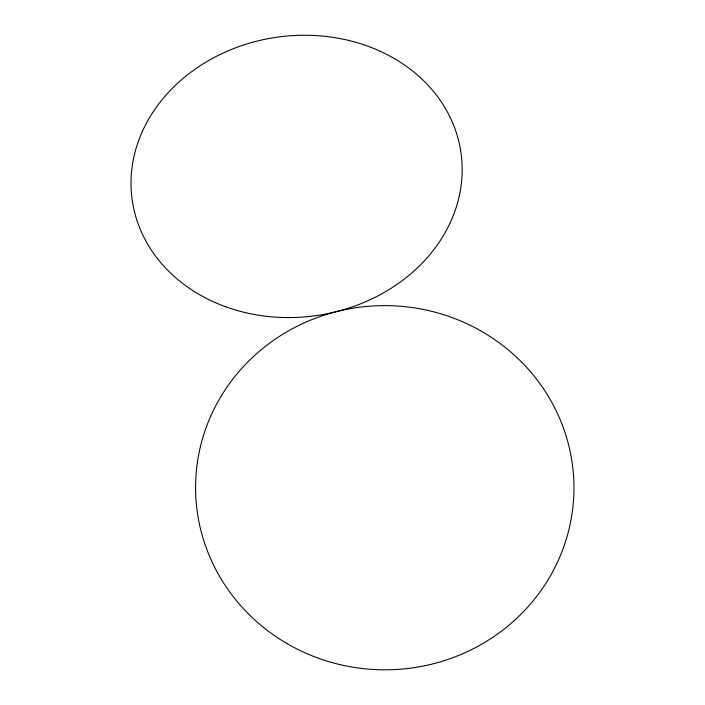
<?xml version="1.0" encoding="UTF-8"?>
<svg xmlns="http://www.w3.org/2000/svg" width="705" height="705" viewBox="0 0 705 705"><rect width="100%" height="100%" fill="white"/><g stroke="black" fill="none" stroke-linecap="round" stroke-linejoin="round"><path stroke-width="1.06" d="M286.724 643.392A189.187 182.101 0.6 0 0 573.914 491.738A189.187 182.101 0.6 0 0 293.685 328.045A189.187 182.101 0.6 0 0 286.724 643.392M225.811 306.807A166.089 140.586 -8.4 0 0 461.625 158.096A166.089 140.586 -8.4 0 0 202.344 64.358A166.089 140.586 -8.4 0 0 225.811 306.807"/></g></svg>
